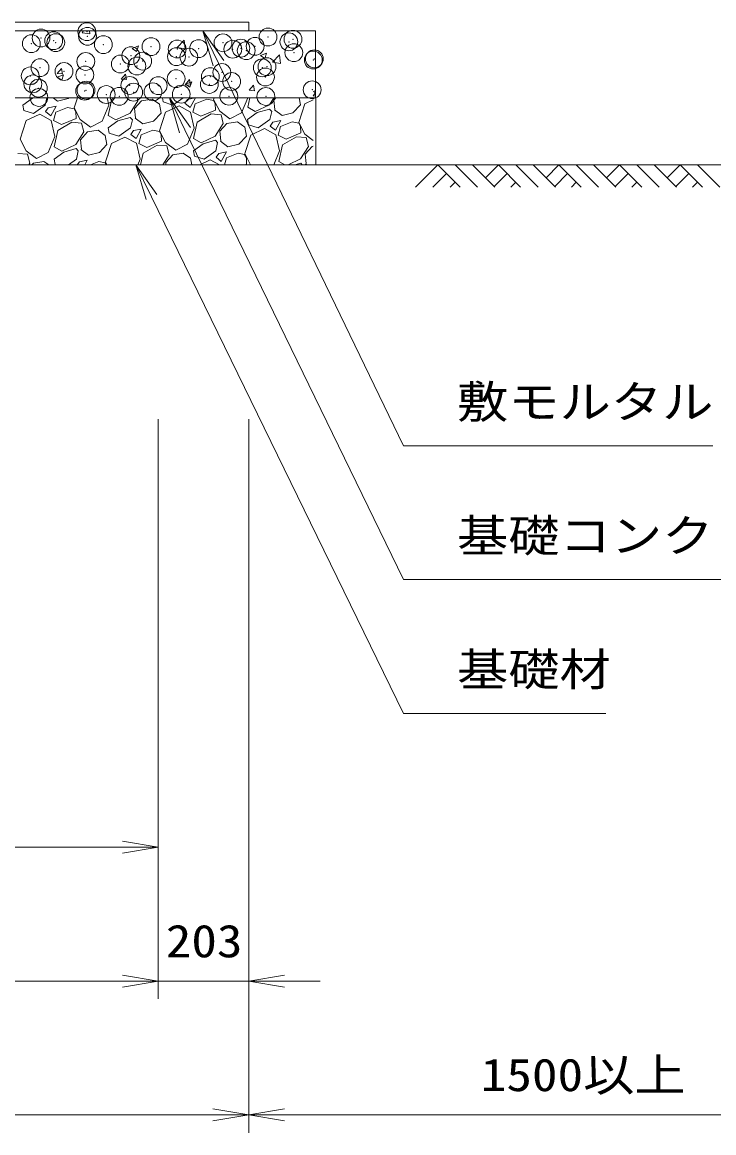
# Model space of a CAD drawing. Units: millimetres at full size; details may follow other scales. Extents: x 0 to 33600, y -138800 to -115040.
# Drawn here: x 28912 to 30463, y -125736 to -123246 of the extents above; entities that cross this region are included whole.
import ezdxf
from ezdxf.enums import TextEntityAlignment as Align

# ---------------------------------------------------------------- set-up
doc = ezdxf.new("R2010")
doc.units = ezdxf.units.MM
doc.header["$LTSCALE"] = 80.0044
doc.header["$PDMODE"] = 32
doc.header["$PDSIZE"] = 40
for name, color, linetype, lineweight in [('0_2', 4, 'Continuous', 13), ('寸法', 6, 'Continuous', 13), ('ﾊｯﾁﾝｸﾞ', 4, 'Continuous', 9)]:
    doc.layers.add(name, color=color, linetype=linetype, lineweight=lineweight)
doc.styles.add('ＭＳ ゴシック', font='')
doc.styles.get('ＭＳ ゴシック').set_extended_font_data('MS Gothic')

# ---------------------------------------------------------------- blocks, each defined once
blk = doc.blocks.new('open_arrow')
at = {"color": 0, "linetype": 'Continuous', "lineweight": -2}
blk.add_lwpolyline([(7.5, 1.25), (0, 0), (7.5, -1.25)], dxfattribs=at)

msp = doc.modelspace()

# ---------------------------------------------------------------- linework, layer by layer
at = {"layer": '0_2'}
msp.add_lwpolyline([(29570, -123566), (30920, -123566), (30920, -121563)], dxfattribs=at)
at = {"layer": '0_2', "color": 7}
for points in [[(14900, -123266), (16127.5, -123266), (16127.5, -123849), (17527.5, -123849), (17527.5, -123266), (29420.5, -123266), (28242.5, -123266), (29570, -123266), (29570, -123416), (28392.5, -123416), (29570.5, -123416), (17677.5, -123416), (17677.5, -123999), (15977.5, -123999), (15977.5, -123416), (14900, -123416)], [(17677.5, -123566), (29570.5, -123566), (29570.5, -123416), (17677.5, -123416)]]:
    msp.add_lwpolyline(points, close=True, dxfattribs=at)
at = {"layer": '寸法'}
for p, q in [((29217, -124136), (29217, -125436)), ((29217, -124136), (29217, -125136)), ((29217, -124136), (29217, -125436)), ((29420, -124136), (29420, -125736)), ((29420, -124136), (29420, -125436)), ((29420, -124136), (29420, -125736)), ((28415, -125096), (29217, -125096)), ((29217, -125396), (15253, -125396)), ((29057, -125396), (29580, -125396)), ((29420, -125696), (15050, -125696)), ((29420, -125696), (30920, -125696))]:
    msp.add_line(p, q, dxfattribs=at)
for points in [[(29317, -123266), (29351.84, -123338.01), (29767, -124196), (30460.33, -124196)], [(29242, -123416), (29276.98, -123487.95), (29767, -124496), (30800.33, -124496)], [(29167, -123566), (29202.07, -123637.9), (29767, -124796), (30220.33, -124796)]]:
    msp.add_lwpolyline(points, dxfattribs=at)
at = {"layer": 'ﾊｯﾁﾝｸﾞ'}
for p, q in [((29046.15, -123269.83), (29063.94, -123272.59)), ((29046.2, -123269.78), (29049.83, -123266)), ((29063.94, -123272.59), (29063.17, -123266)), ((29158.66, -123304.95), (29172.66, -123299.58)), ((29158.66, -123304.95), (29168.61, -123311.66)), ((29168.61, -123311.66), (29172.66, -123299.58)), ((29259.6, -123302.94), (29277.39, -123305.69)), ((29259.65, -123302.89), (29275.23, -123286.65)), ((29277.39, -123305.69), (29275.18, -123286.7)), ((29446.09, -123320.97), (29460.09, -123315.6)), ((29446.09, -123320.97), (29456.03, -123327.68)), ((29456.03, -123327.68), (29460.09, -123315.6)), ((29473.05, -123336.04), (29490.84, -123338.8)), ((29473.1, -123335.99), (29488.67, -123319.76)), ((29490.84, -123338.8), (29488.63, -123319.8)), ((28990.64, -123361.42), (29000.29, -123349.93)), ((29002.6, -123362.47), (29000.29, -123349.93)), ((28990.62, -123369.46), (29004.62, -123364.09)), ((28990.62, -123369.46), (29000.56, -123376.17)), ((28990.64, -123361.42), (29002.6, -123362.46)), ((29000.56, -123376.17), (29004.62, -123364.09)), ((29134.1, -123373.97), (29143.74, -123362.48)), ((29134.1, -123373.97), (29146.05, -123375.01)), ((29146.05, -123375.02), (29143.74, -123362.48)), ((29277.55, -123386.52), (29287.19, -123375.03)), ((29278.04, -123385.48), (29292.05, -123380.1)), ((29278.04, -123385.48), (29287.99, -123392.19)), ((29289.5, -123387.57), (29287.19, -123375.03)), ((29287.99, -123392.19), (29292.04, -123380.1)), ((29277.55, -123386.52), (29289.5, -123387.56)), ((29421, -123399.07), (29430.64, -123387.58)), ((29421, -123399.07), (29432.96, -123400.12)), ((29432.95, -123400.12), (29430.64, -123387.58)), ((29564.45, -123411.62), (29570, -123405.01)), ((29565.47, -123401.5), (29570, -123399.76)), ((29565.47, -123401.5), (29570, -123404.55)), ((28935.34, -123416.41), (28913.71, -123432.13)), ((28915.67, -123443.93), (28913.71, -123432.13)), ((28936.77, -123416), (28935.34, -123416.41)), ((28963.89, -123432.26), (28937.41, -123450.78)), ((28967.34, -123416), (28963.89, -123432.26)), ((28987.87, -123434.58), (28970.52, -123438.13)), ((28975.98, -123455.99), (28987.87, -123434.58)), ((28981.44, -123416), (28990.94, -123423.11)), ((28990.94, -123423.11), (29015.05, -123417.27)), ((29015.05, -123417.27), (29016.26, -123416)), ((29035.97, -123416), (29028.86, -123438.39)), ((29091.51, -123468.5), (29106.29, -123432.49)), ((29106.29, -123432.49), (29102.7, -123416)), ((29105.17, -123455.77), (29113, -123418.92)), ((29113, -123418.92), (29118.05, -123416)), ((29171.53, -123422.3), (29153.77, -123450.34)), ((29163.8, -123439.7), (29179.7, -123422.44)), ((29169.95, -123416), (29171.53, -123422.3)), ((29179.7, -123422.44), (29203.29, -123418.52)), ((29203.29, -123418.52), (29219.67, -123430.08)), ((29223.41, -123450.55), (29219.67, -123430.08)), ((29228.16, -123425.18), (29226.63, -123416)), ((29249.89, -123432.03), (29228.16, -123425.18)), ((29263.79, -123433.7), (29233.29, -123448.08)), ((29272.81, -123416), (29249.89, -123432.03)), ((29289.73, -123447.83), (29263.79, -123433.7)), ((29283, -123419.38), (29276.62, -123427.91)), ((29276.62, -123427.91), (29288.47, -123437.24)), ((29299.5, -123416), (29283, -123419.38)), ((29288.47, -123437.24), (29300.26, -123416)), ((29299.89, -123429.03), (29294.77, -123448.15)), ((29326.24, -123418.66), (29299.89, -123429.03)), ((29340.84, -123421.55), (29326.24, -123418.66)), ((29345.04, -123428.82), (29340.84, -123421.55)), ((29342.5, -123416), (29341.35, -123419.64)), ((29341.35, -123419.64), (29354.84, -123445.8)), ((29345.28, -123443.24), (29345.04, -123428.82)), ((29404, -123449.75), (29417.84, -123416)), ((29417.66, -123437.01), (29422.12, -123416)), ((29466.26, -123431.58), (29434.55, -123446.66)), ((29476.13, -123416), (29466.26, -123431.58)), ((29476.28, -123420.95), (29480.84, -123416)), ((29478.81, -123442.12), (29476.28, -123420.95)), ((29518.78, -123449.76), (29535.89, -123431.8)), ((29545.78, -123429.32), (29532.59, -123470.88)), ((29535.89, -123431.8), (29533.01, -123416)), ((29564.81, -123420.35), (29545.78, -123429.32)), ((29564.45, -123411.62), (29570, -123412.11)), ((28937.41, -123450.78), (28915.67, -123443.93)), ((28951.31, -123452.46), (28920.81, -123466.83)), ((28977.24, -123466.58), (28951.31, -123452.46)), ((28970.52, -123438.13), (28964.13, -123446.67)), ((28964.13, -123446.67), (28975.98, -123455.99)), ((28987.4, -123447.78), (28982.28, -123466.91)), ((29013.75, -123437.42), (28987.4, -123447.78)), ((29028.35, -123440.31), (29013.75, -123437.42)), ((29032.55, -123447.58), (29028.35, -123440.31)), ((29028.86, -123438.39), (29042.35, -123464.56)), ((29032.79, -123461.99), (29032.55, -123447.58)), ((29122.06, -123465.42), (29105.17, -123455.77)), ((29153.77, -123450.34), (29122.06, -123465.42)), ((29154.33, -123459.72), (29126.59, -123467.65)), ((29159.05, -123465.08), (29154.33, -123459.72)), ((29166.32, -123460.88), (29163.8, -123439.7)), ((29206.3, -123468.51), (29223.41, -123450.55)), ((29233.29, -123448.08), (29220.11, -123489.64)), ((29297.53, -123483.74), (29289.73, -123447.83)), ((29294.77, -123448.15), (29312.87, -123457.1)), ((29304.24, -123470.16), (29335.76, -123451.96)), ((29312.87, -123457.1), (29345.28, -123443.24)), ((29335.76, -123451.96), (29357.83, -123453.77)), ((29354.84, -123445.8), (29377.84, -123463.24)), ((29357.83, -123453.77), (29362.78, -123473.55)), ((29377.84, -123463.24), (29404, -123449.75)), ((29439.07, -123448.9), (29417.44, -123464.62)), ((29434.55, -123446.66), (29417.66, -123437.01)), ((29466.82, -123440.96), (29439.07, -123448.9)), ((29471.53, -123446.32), (29466.82, -123440.96)), ((29471.53, -123446.32), (29467.62, -123464.75)), ((29477.6, -123442.82), (29494.67, -123455.6)), ((29494.67, -123455.6), (29518.78, -123449.76)), ((28920.81, -123466.83), (28907.62, -123508.39)), ((28985.04, -123502.49), (28977.24, -123466.58)), ((28982.28, -123466.91), (29000.38, -123475.86)), ((28991.75, -123488.92), (29023.28, -123470.72)), ((29000.38, -123475.86), (29032.79, -123461.99)), ((29023.28, -123470.72), (29045.34, -123472.53)), ((29042.35, -123464.56), (29065.35, -123481.99)), ((29045.34, -123472.53), (29050.29, -123492.3)), ((29065.35, -123481.99), (29091.51, -123468.5)), ((29126.59, -123467.65), (29104.95, -123483.38)), ((29106.91, -123495.18), (29104.95, -123483.38)), ((29155.14, -123483.5), (29128.65, -123502.03)), ((29159.05, -123465.08), (29155.14, -123483.5)), ((29165.11, -123461.58), (29182.18, -123474.35)), ((29182.18, -123474.35), (29206.3, -123468.51)), ((29282.76, -123519.75), (29297.53, -123483.74)), ((29296.42, -123507.01), (29304.24, -123470.16)), ((29362.78, -123473.55), (29345.02, -123501.58)), ((29355.04, -123490.95), (29370.94, -123473.68)), ((29370.94, -123473.68), (29394.54, -123469.76)), ((29394.54, -123469.76), (29410.91, -123481.32)), ((29414.65, -123501.8), (29410.91, -123481.32)), ((29419.4, -123476.42), (29417.44, -123464.62)), ((29441.14, -123483.27), (29419.4, -123476.42)), ((29455.04, -123484.95), (29424.54, -123499.32)), ((29467.62, -123464.75), (29441.14, -123483.27)), ((29480.97, -123499.07), (29455.04, -123484.95)), ((29474.25, -123470.62), (29467.86, -123479.16)), ((29467.86, -123479.16), (29479.71, -123488.48)), ((29491.6, -123467.07), (29474.25, -123470.62)), ((29479.71, -123488.48), (29491.6, -123467.07)), ((29491.13, -123480.27), (29486.01, -123499.39)), ((29517.48, -123469.91), (29491.13, -123480.27)), ((29532.08, -123472.79), (29517.48, -123469.91)), ((29536.28, -123480.07), (29532.08, -123472.79)), ((29532.59, -123470.88), (29546.08, -123497.04)), ((29536.52, -123494.48), (29536.28, -123480.07)), ((28907.62, -123508.39), (28921.11, -123534.56)), ((28970.27, -123538.5), (28985.04, -123502.49)), ((28983.93, -123525.77), (28991.75, -123488.92)), ((29050.29, -123492.3), (29032.53, -123520.34)), ((29042.55, -123509.7), (29058.45, -123492.44)), ((29045.08, -123530.88), (29042.55, -123509.7)), ((29058.45, -123492.44), (29082.05, -123488.52)), ((29082.05, -123488.52), (29098.43, -123500.08)), ((29102.16, -123520.55), (29098.43, -123500.08)), ((29128.65, -123502.03), (29106.91, -123495.18)), ((29142.55, -123503.7), (29112.05, -123518.08)), ((29168.49, -123517.83), (29142.55, -123503.7)), ((29161.76, -123489.38), (29155.37, -123497.91)), ((29155.37, -123497.91), (29167.22, -123507.24)), ((29179.11, -123485.83), (29161.76, -123489.38)), ((29167.22, -123507.24), (29179.11, -123485.83)), ((29178.65, -123499.03), (29173.52, -123518.15)), ((29205, -123488.66), (29178.65, -123499.03)), ((29219.6, -123491.55), (29205, -123488.66)), ((29223.8, -123498.82), (29219.6, -123491.55)), ((29220.11, -123489.64), (29233.6, -123515.8)), ((29224.03, -123513.24), (29223.8, -123498.82)), ((29313.3, -123516.66), (29296.42, -123507.01)), ((29345.02, -123501.58), (29313.3, -123516.66)), ((29357.57, -123512.12), (29355.04, -123490.95)), ((29397.54, -123519.76), (29414.65, -123501.8)), ((29424.54, -123499.32), (29411.35, -123540.88)), ((29488.77, -123534.98), (29480.97, -123499.07)), ((29486.01, -123499.39), (29504.11, -123508.34)), ((29495.48, -123521.41), (29527.01, -123503.21)), ((29504.11, -123508.34), (29536.52, -123494.48)), ((29527.01, -123503.21), (29549.07, -123505.02)), ((29546.08, -123497.04), (29564.81, -123511.24)), ((29549.07, -123505.02), (29554.02, -123524.79)), ((28921.11, -123534.56), (28944.11, -123551.99)), ((29000.82, -123535.42), (28983.93, -123525.77)), ((29032.53, -123520.34), (29000.82, -123535.42)), ((29033.09, -123529.72), (29005.34, -123537.65)), ((29037.8, -123535.08), (29033.09, -123529.72)), ((29037.8, -123535.08), (29033.89, -123553.5)), ((29043.87, -123531.58), (29060.94, -123544.35)), ((29085.05, -123538.51), (29102.16, -123520.55)), ((29112.05, -123518.08), (29098.86, -123559.64)), ((29176.29, -123553.74), (29168.49, -123517.83)), ((29173.52, -123518.15), (29191.62, -123527.1)), ((29183, -123540.16), (29214.52, -123521.96)), ((29191.62, -123527.1), (29224.03, -123513.24)), ((29214.52, -123521.96), (29236.58, -123523.77)), ((29233.6, -123515.8), (29256.59, -123533.24)), ((29236.58, -123523.77), (29241.53, -123543.55)), ((29256.59, -123533.24), (29282.76, -123519.75)), ((29317.83, -123518.9), (29296.19, -123534.62)), ((29298.16, -123546.42), (29296.19, -123534.62)), ((29345.58, -123510.96), (29317.83, -123518.9)), ((29346.38, -123534.75), (29319.89, -123553.27)), ((29350.29, -123516.32), (29345.58, -123510.96)), ((29350.29, -123516.32), (29346.38, -123534.75)), ((29356.35, -123512.82), (29373.43, -123525.6)), ((29373.43, -123525.6), (29397.54, -123519.76)), ((29476.05, -123566), (29488.77, -123534.98)), ((29487.66, -123558.25), (29495.48, -123521.41)), ((29554.02, -123524.79), (29536.26, -123552.83)), ((29546.28, -123542.19), (29562.18, -123524.93)), ((29562.18, -123524.93), (29564.81, -123524.49)), ((28902.03, -123540.72), (28924.1, -123542.53)), ((28924.1, -123542.53), (28929.05, -123562.3)), ((28937.21, -123562.44), (28960.81, -123558.52)), ((28944.11, -123551.99), (28970.27, -123538.5)), ((28960.81, -123558.52), (28971.41, -123566)), ((29005.34, -123537.65), (28983.71, -123553.38)), ((28985.67, -123565.18), (28983.71, -123553.38)), ((29033.89, -123553.5), (29016.02, -123566)), ((29040.52, -123559.38), (29035.56, -123566)), ((29057.87, -123555.83), (29040.52, -123559.38)), ((29052.22, -123566), (29057.87, -123555.83)), ((29060.94, -123544.35), (29085.05, -123538.51)), ((29083.75, -123558.66), (29065.1, -123566)), ((29098.35, -123561.55), (29083.75, -123558.66)), ((29098.86, -123559.64), (29102.14, -123566)), ((29171.25, -123566), (29176.29, -123553.74)), ((29177.51, -123566), (29183, -123540.16)), ((29241.53, -123543.55), (29227.31, -123566)), ((29233.8, -123560.95), (29249.7, -123543.68)), ((29249.7, -123543.68), (29273.29, -123539.76)), ((29273.29, -123539.76), (29289.67, -123551.32)), ((29292.35, -123566), (29289.67, -123551.32)), ((29319.89, -123553.27), (29298.16, -123546.42)), ((29333.79, -123554.95), (29310.34, -123566)), ((29354.09, -123566), (29333.79, -123554.95)), ((29353, -123540.62), (29346.62, -123549.16)), ((29346.62, -123549.16), (29358.47, -123558.48)), ((29370.35, -123537.07), (29353, -123540.62)), ((29358.47, -123558.48), (29370.35, -123537.07)), ((29369.89, -123550.27), (29365.68, -123566)), ((29396.24, -123539.91), (29369.89, -123550.27)), ((29410.84, -123542.79), (29396.24, -123539.91)), ((29415.04, -123550.07), (29410.84, -123542.79)), ((29411.35, -123540.88), (29424.3, -123566)), ((29415.28, -123564.48), (29415.04, -123550.07)), ((29501.22, -123566), (29487.66, -123558.25)), ((29536.26, -123552.83), (29508.55, -123566)), ((29548.81, -123563.36), (29546.28, -123542.19)), ((28929.05, -123562.3), (28926.7, -123566)), ((28933.93, -123566), (28937.21, -123562.44)), ((28988.28, -123566), (28985.67, -123565.18)), ((29100.92, -123566), (29098.35, -123561.55)), ((29234.4, -123566), (29233.8, -123560.95)), ((29411.72, -123566), (29415.28, -123564.48)), ((29536.82, -123562.2), (29523.55, -123566)), ((29540.16, -123566), (29536.82, -123562.2)), ((29547.6, -123564.06), (29550.18, -123566)), ((29793.79, -123616), (29843.79, -123566)), ((29843.79, -123566), (29893.79, -123616)), ((29882.68, -123566), (29932.68, -123616)), ((29921.57, -123566), (29971.57, -123616)), ((29950.62, -123595.05), (29979.67, -123566)), ((29979.67, -123566), (30029.67, -123616)), ((30018.56, -123566), (30068.56, -123616)), ((30057.45, -123566), (30107.45, -123616)), ((30086.5, -123595.05), (30115.55, -123566)), ((30115.55, -123566), (30165.55, -123616)), ((30154.44, -123566), (30204.44, -123616)), ((30193.33, -123566), (30243.33, -123616)), ((30222.38, -123595.05), (30251.43, -123566)), ((30251.43, -123566), (30301.43, -123616)), ((30290.32, -123566), (30340.32, -123616)), ((30329.21, -123566), (30379.21, -123616)), ((30358.26, -123595.05), (30387.31, -123566)), ((30387.31, -123566), (30437.31, -123616)), ((30426.2, -123566), (30476.2, -123616)), ((29832.68, -123616), (29863.23, -123585.44)), ((29871.57, -123616), (29882.68, -123604.89)), ((29970.06, -123614.5), (29999.11, -123585.44)), ((30007.45, -123616), (30018.56, -123604.89)), ((30105.94, -123614.5), (30134.99, -123585.44)), ((30143.33, -123616), (30154.44, -123604.89)), ((30241.83, -123614.5), (30270.88, -123585.44)), ((30279.21, -123616), (30290.32, -123604.89)), ((30377.71, -123614.5), (30406.76, -123585.44)), ((30415.09, -123616), (30426.2, -123604.89))]:
    msp.add_line(p, q, dxfattribs=at)
msp.add_lwpolyline([(17527.5, -123266), (29420.5, -123266), (29420.5, -123246), (17527.5, -123246)], close=True, dxfattribs=at)
for p in [(29057.08, -123267.71), (29058.42, -123277.88), (29463.25, -123279.61), (28932.61, -123294.44), (28954.39, -123281.8), (28982.67, -123287.85), (28987.35, -123292.06), (29094.11, -123296.57), (29200.88, -123301.08), (29307.64, -123305.59), (29362.23, -123292.41), (29402.47, -123304.61), (29434.31, -123300.35), (29510.05, -123290.38), (29519.11, -123284.59), (29155.67, -123321.49), (29257.93, -123323.57), (29259.54, -123306.49), (29285.83, -123324.63), (29384.24, -123306.94), (29414.41, -123310.11), (29521.17, -123314.62), (29564.7, -123331.19), (29567.03, -123328.5), (28951.96, -123348.38), (29054.64, -123334.29), (29132.12, -123340.13), (29169.19, -123344.65), (29182.18, -123333.54), (29450.39, -123348.53), (29460.82, -123346.19), (28930.06, -123366.73), (29005.81, -123356.76), (29052.56, -123364.67), (29257.11, -123373.07), (29333.76, -123368.55), (29359.8, -123358.99), (29381.69, -123379.23), (29457.44, -123369.26), (28935.92, -123384.7), (28948.4, -123394.26), (29052.21, -123400.87), (29055.17, -123398.77), (29153.23, -123388.07), (29161.93, -123403.28), (29205.32, -123402.45), (29217.12, -123388.57), (29331.63, -123385.82), (29562.27, -123397.77), (28949.52, -123414.95), (29100.48, -123408.59), (29129.57, -123412.42), (29268.7, -123407.79), (29375.46, -123412.3), (29458.39, -123412.77)]:
    msp.add_point(p, dxfattribs=at)

# ---------------------------------------------------------------- block references
at = {"layer": '寸法', "xscale": 10.7, "yscale": 10.7}
for p, rotation in [((29317, -123266), 295.8), ((29242, -123416), 295.9), ((29167, -123566), 296), ((29217, -125096), 180), ((29217, -125396), 180), ((29217, -125396), 180), ((29420, -125696), 180)]:
    msp.add_blockref('open_arrow', p, dxfattribs=dict(at, rotation=rotation))
for p in [(29420, -125396), (29420, -125696)]:
    msp.add_blockref('open_arrow', p, dxfattribs=at)

# ---------------------------------------------------------------- texts
at = {"layer": '寸法', "style": 'ＭＳ ゴシック', "width": 1.15}
for s, p in [('敷モルタル', (29887, -124156)), ('基礎コンクリート', (29887, -124456)), ('基礎材', (29887, -124756))]:
    msp.add_text(s, height=73.31, dxfattribs=at).set_placement(p, align=Align.BOTTOM_LEFT)
for s, p in [('203', (29320, -125306)), ('1500以上', (30170, -125606))]:
    msp.add_text(s, height=73.31, dxfattribs=at).set_placement(p, align=Align.MIDDLE_CENTER)

doc.saveas('drawing.dxf')
